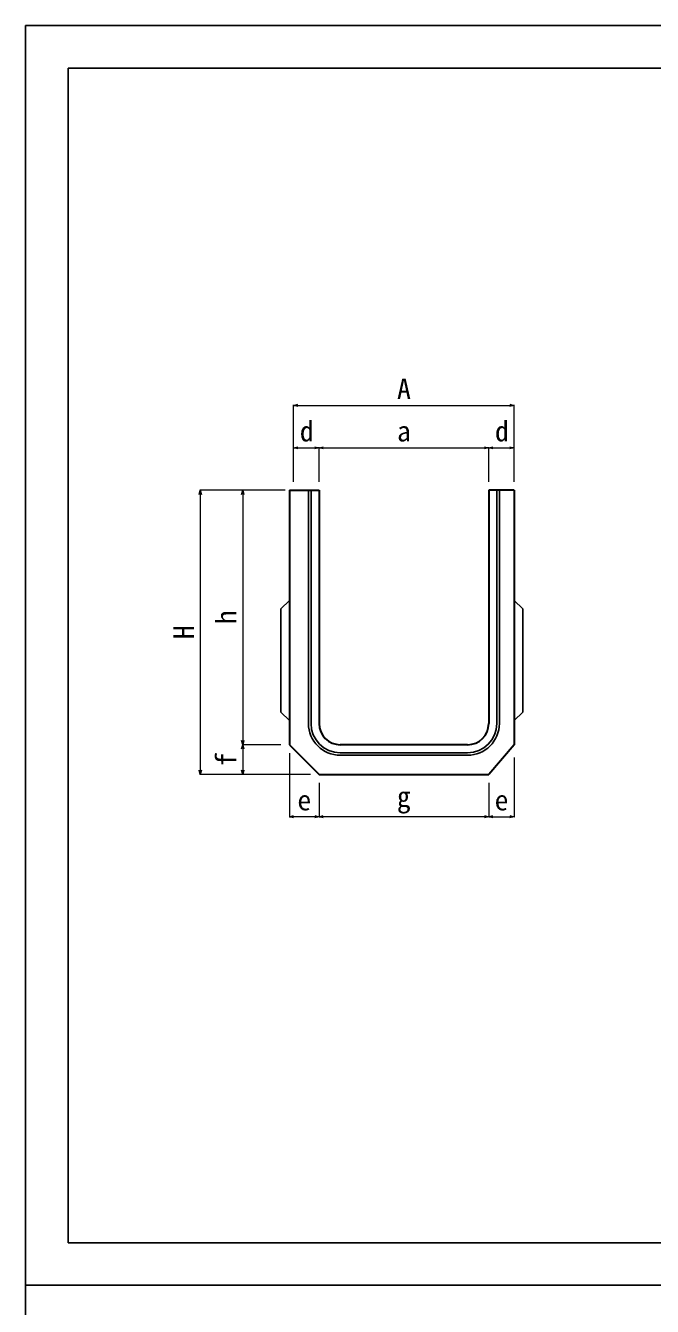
# Model space of a CAD drawing. Units: millimetres, scale not verified. Extents: x 0 to 12600, y -2970 to 2970.
# Drawn here: x 0 to 1477, y -50 to 2970 of the extents above; entities that cross this region are included whole.
import ezdxf
from ezdxf.enums import TextEntityAlignment as Align

# ---------------------------------------------------------------- set-up
doc = ezdxf.new("R2010")
doc.units = ezdxf.units.MM
doc.header["$LTSCALE"] = 40
for name, color, linetype, lineweight in [('0_5', 7, 'Continuous', 25), ('Defpoints_2', 7, 'Continuous', 25), ('GAIKEI', 3, 'Continuous', 25), ('SUNPOU', 7, 'Continuous', 13), ('外枠', 20, 'Continuous', 30), ('文字', 5, 'Continuous', 25)]:
    doc.layers.add(name, color=color, linetype=linetype, lineweight=lineweight)
doc.styles.add('ＭＳ ゴシック', font='')
doc.styles.get('ＭＳ ゴシック').set_extended_font_data('MS Gothic')

# ---------------------------------------------------------------- blocks, each defined once
blk = doc.blocks.new('_Open30')
at = {"color": 7, "linetype": 'Continuous', "lineweight": 13}
for p, q in [((-1, 0.268), (0, 0)), ((0, 0), (-1, -0.268)), ((0, 0), (-1, 0))]:
    blk.add_line(p, q, dxfattribs=at)

msp = doc.modelspace()

# ---------------------------------------------------------------- linework, layer by layer
at = {"layer": '0_5'}
for p, q in [((4200, 2970), (0, 2970)), ((0, 2970), (0, 0)), ((0, 0), (4200, 0))]:
    msp.add_line(p, q, dxfattribs=at)
at = {"layer": 'Defpoints_2'}
for p, q in [((4200, 0), (0, 0)), ((0, 0), (0, -2970))]:
    msp.add_line(p, q, dxfattribs=at)
at = {"layer": 'GAIKEI'}
for p, q in [((666.74, 1874.42), (666.74, 1324.42)), ((672.74, 1874.42), (672.74, 1324.42)), ((1110.74, 1874.42), (1110.74, 1324.42)), ((1116.74, 1874.42), (1116.74, 1324.42)), ((601.84, 1594.42), (621.84, 1614.42)), ((1171.74, 1594.42), (1151.74, 1614.42)), ((601.84, 1594.42), (601.84, 1351.42)), ((1171.74, 1594.42), (1171.74, 1351.42)), ((601.84, 1351.42), (621.84, 1331.42)), ((1171.74, 1351.42), (1151.74, 1331.42)), ((1041.74, 1255.42), (741.74, 1255.42)), ((1041.74, 1249.42), (741.74, 1249.42))]:
    msp.add_line(p, q, dxfattribs=at)
for centre, radius, start, end in [((741.74, 1324.42), 75, 180, 270), ((741.74, 1324.42), 69, 180, 270), ((1041.74, 1324.42), 69, 270, 0), ((1041.74, 1324.42), 75, 270, 0)]:
    msp.add_arc(centre, radius, start, end, dxfattribs=at)
at = {"layer": 'SUNPOU'}
for p, q in [((631.74, 1894.42), (631.74, 2075.67)), ((641.74, 2074.42), (1141.74, 2074.42)), ((1151.74, 1894.42), (1151.74, 2075.67)), ((631.74, 1894.42), (631.74, 1975.67)), ((641.74, 1974.42), (681.74, 1974.42)), ((691.74, 1894.42), (691.74, 1975.67)), ((691.74, 1894.42), (691.74, 1975.67)), ((701.74, 1974.42), (1081.74, 1974.42)), ((1091.74, 1894.42), (1091.74, 1975.67)), ((1091.74, 1894.42), (1091.74, 1975.67)), ((1101.74, 1974.42), (1141.74, 1974.42)), ((1151.74, 1894.42), (1151.74, 1975.67)), ((611.74, 1874.42), (410.49, 1874.42)), ((611.74, 1874.42), (510.49, 1874.42)), ((411.74, 1864.42), (411.74, 1214.42)), ((511.74, 1864.42), (511.74, 1284.42)), ((601.84, 1274.42), (510.49, 1274.42)), ((601.84, 1274.42), (510.49, 1274.42)), ((511.74, 1264.42), (511.74, 1214.42)), ((621.84, 1254.42), (621.84, 1103.17)), ((1151.74, 1244.42), (1151.74, 1103.17)), ((671.74, 1204.42), (410.49, 1204.42)), ((671.74, 1204.42), (510.49, 1204.42)), ((691.74, 1184.42), (691.74, 1103.17)), ((691.74, 1184.42), (691.74, 1103.17)), ((1091.74, 1184.42), (1091.74, 1103.17)), ((1091.74, 1184.42), (1091.74, 1103.17)), ((681.74, 1104.42), (631.84, 1104.42)), ((1081.74, 1104.42), (701.74, 1104.42)), ((1101.74, 1104.42), (1141.74, 1104.42))]:
    msp.add_line(p, q, dxfattribs=at)
at = {"layer": '外枠'}
for p, q in [((621.84, 1874.42), (691.74, 1874.42)), ((621.84, 1874.42), (621.84, 1274.42)), ((691.74, 1874.42), (691.74, 1324.42)), ((1151.74, 1874.42), (1091.74, 1874.42)), ((1091.74, 1874.42), (1091.74, 1324.42)), ((1151.74, 1874.42), (1151.74, 1274.42)), ((621.84, 1274.42), (691.74, 1204.42)), ((1041.74, 1274.42), (741.74, 1274.42)), ((1151.74, 1274.42), (1091.74, 1204.42)), ((691.74, 1204.42), (1091.74, 1204.42))]:
    msp.add_line(p, q, dxfattribs=at)
for centre, start, end in [((741.74, 1324.42), 180, 270), ((1041.74, 1324.42), 270, 0)]:
    msp.add_arc(centre, 50, start, end, dxfattribs=at)
at = {"layer": '文字'}
for p, q in [((4100, 2870), (100, 2870)), ((100, 2870), (100, 100)), ((100, 100), (4100, 100))]:
    msp.add_line(p, q, dxfattribs=at)

# ---------------------------------------------------------------- block references
at = {"layer": 'SUNPOU', "xscale": 10, "yscale": 10}
for p, rotation in [((631.74, 2074.42), 180), ((631.74, 1974.42), 180), ((691.74, 1974.42), 180), ((1091.74, 1974.42), 180), ((411.74, 1874.42), 90), ((511.74, 1874.42), 90), ((511.74, 1274.42), 270), ((511.74, 1274.42), 90), ((411.74, 1204.42), 270), ((511.74, 1204.42), 270), ((621.84, 1104.42), 180), ((691.74, 1104.42), 180), ((1091.74, 1104.42), 180)]:
    msp.add_blockref('_Open30', p, dxfattribs=dict(at, rotation=rotation))
for p in [(1151.74, 2074.42), (691.74, 1974.42), (1091.74, 1974.42), (1151.74, 1974.42), (691.74, 1104.42), (1091.74, 1104.42), (1151.74, 1104.42)]:
    msp.add_blockref('_Open30', p, dxfattribs=at)

# ---------------------------------------------------------------- texts
at = {"layer": 'SUNPOU', "style": 'ＭＳ ゴシック'}
for s, p in [('A', (875.51, 2075.17)), ('d', (646.26, 1975.17)), ('a', (875.49, 1975.17)), ('d', (1106.26, 1975.17)), ('e', (640.54, 1105.17)), ('g', (875.11, 1113.28)), ('e', (1105.49, 1105.17))]:
    msp.add_text(s, height=48.11, dxfattribs=at).set_placement(p, align=Align.BOTTOM_LEFT)
for s, p in [('h', (510.99, 1558.44)), ('H', (410.99, 1523.29)), ('f', (510.99, 1223.29))]:
    msp.add_text(s, height=48.11, rotation=90, dxfattribs=at).set_placement(p, align=Align.BOTTOM_LEFT)

doc.saveas('drawing.dxf')
